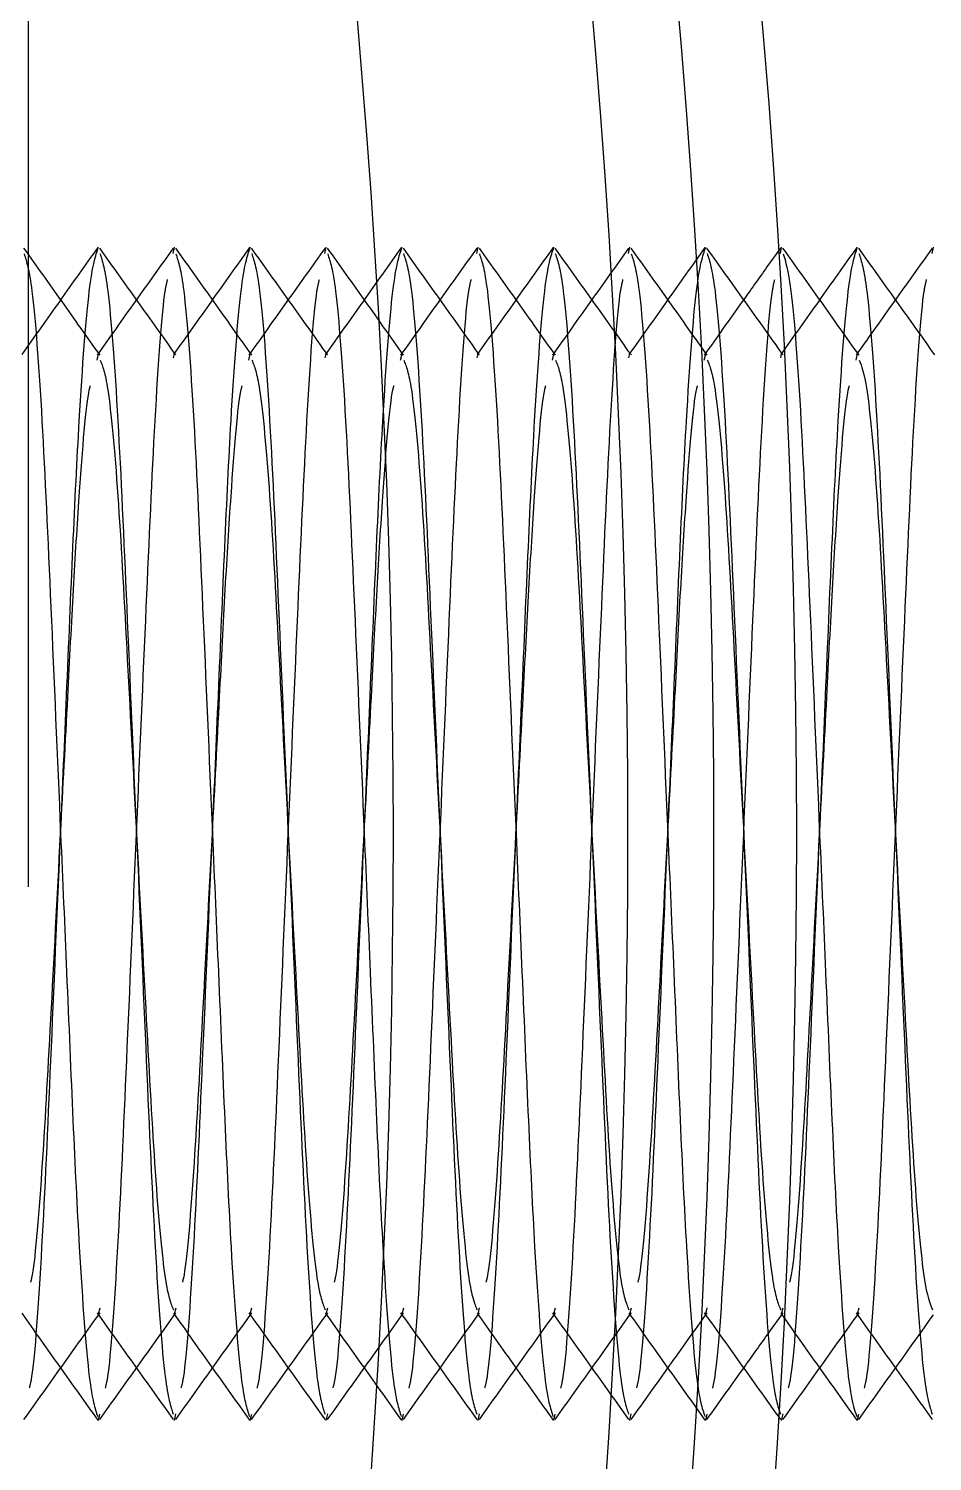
# Model space of a CAD drawing. Header units: metres. Extents: x 0 to 21025, y 0 to 14850.
# Drawn here: x 2870.17 to 2882.07, y 13678.87 to 13697.74 of the extents above; entities that cross this region are included whole.
import ezdxf

# ---------------------------------------------------------------- set-up
doc = ezdxf.new("R2010")
doc.units = ezdxf.units.M
doc.header["$LTSCALE"] = 25
doc.linetypes.add('DASHDOT', pattern=[25.4, 12.7, -6.35, 0, -6.35])
doc.linetypes.add('HIDDEN2', pattern=[4.7625, 3.175, -1.5875])
for name, color, linetype in [('SFU', 3, 'DASHDOT'), ('SL4', 4, 'Continuous'), ('ST1', 7, 'HIDDEN2')]:
    doc.layers.add(name, color=color, linetype=linetype)

msp = doc.modelspace()

# ---------------------------------------------------------------- linework, layer by layer
at = {"layer": 'SFU'}
msp.add_line((2870.166, 13686.436), (2870.166, 13749.136), dxfattribs=at)
at = {"layer": 'SL4'}
for p, q in [((2880.071, 13694.849), (2879.894, 13694.601)), ((2880.07, 13694.777), (2880.087, 13694.861)), ((2882.07, 13694.777), (2882.087, 13694.861)), ((2879.938, 13680.589), (2880.088, 13680.799)), ((2881.087, 13679.406), (2881.105, 13679.487))]:
    msp.add_line(p, q, dxfattribs=at)
for radius in [125, 123.91, 122.777, 119.686]:
    msp.add_circle((2755.281, 13687.133), radius, dxfattribs=at)
for points, knots in [([(2881.107, 13693.44), (2880.94, 13693.675), (2880.606, 13694.144), (2880.272, 13694.613), (2880.105, 13694.847)], [0, 0, 0, 0, 0.49997, 1, 1, 1, 1]), ([(2880.106, 13694.772), (2880.14, 13694.67), (2880.215, 13694.444), (2880.344, 13692.722), (2880.457, 13690.173), (2880.57, 13687.535), (2880.671, 13685.209), (2880.75, 13683.314), (2880.844, 13681.374), (2880.963, 13679.792), (2881.04, 13679.565), (2881.076, 13679.458)], [0, 0, 0, 0, 0.108328, 0.239496, 0.365485, 0.495517, 0.57381, 0.663359, 0.752437, 0.883605, 1, 1, 1, 1]), ([(2882.071, 13694.849), (2881.904, 13694.614), (2881.576, 13694.154), (2881.248, 13693.694), (2881.087, 13693.468)], [0, 0, 0, 0, 0.510193, 1, 1, 1, 1]), ([(2881.108, 13693.375), (2881.141, 13693.293), (2881.215, 13693.108), (2881.344, 13691.705), (2881.457, 13689.619), (2881.587, 13687.133), (2881.718, 13684.649), (2881.831, 13682.559), (2881.962, 13681.135), (2882.039, 13680.949), (2882.075, 13680.862)], [0, 0, 0, 0, 0.106972, 0.238781, 0.365377, 0.496042, 0.626708, 0.753304, 0.885113, 1, 1, 1, 1]), ([(2880.075, 13680.818), (2880.242, 13680.583), (2880.576, 13680.114), (2880.91, 13679.645), (2881.077, 13679.41)], [0, 0, 0, 0, 0.499965, 1, 1, 1, 1]), ([(2881.103, 13679.417), (2881.27, 13679.652), (2881.599, 13680.113), (2881.927, 13680.573), (2882.088, 13680.799)], [0, 0, 0, 0, 0.5096866, 1, 1, 1, 1])]:
    msp.add_open_spline(points, degree=3, knots=knots, dxfattribs=at)
at = {"layer": 'ST1'}
for p, q in [((2872.07, 13694.777), (2872.087, 13694.861)), ((2874.07, 13694.777), (2874.087, 13694.861)), ((2876.07, 13694.777), (2876.087, 13694.861)), ((2878.07, 13694.777), (2878.087, 13694.861)), ((2871.067, 13693.375), (2871.087, 13693.455)), ((2872.075, 13693.405), (2872.087, 13693.455)), ((2873.067, 13693.375), (2873.087, 13693.455)), ((2874.075, 13693.405), (2874.087, 13693.455)), ((2875.067, 13693.375), (2875.087, 13693.455)), ((2876.075, 13693.405), (2876.087, 13693.455)), ((2877.067, 13693.375), (2877.087, 13693.455)), ((2878.075, 13693.405), (2878.087, 13693.455)), ((2879.067, 13693.375), (2879.087, 13693.455)), ((2880.075, 13693.405), (2880.087, 13693.455)), ((2881.087, 13693.468), (2881.067, 13693.44)), ((2881.067, 13693.375), (2881.087, 13693.455)), ((2871.087, 13680.812), (2871.108, 13680.891)), ((2872.087, 13680.812), (2872.108, 13680.89)), ((2873.087, 13680.812), (2873.108, 13680.891)), ((2874.087, 13680.812), (2874.108, 13680.89)), ((2875.087, 13680.812), (2875.108, 13680.891)), ((2876.087, 13680.812), (2876.108, 13680.89)), ((2877.087, 13680.812), (2877.108, 13680.891)), ((2878.087, 13680.812), (2878.108, 13680.89)), ((2879.087, 13680.812), (2879.108, 13680.891)), ((2880.087, 13680.812), (2880.108, 13680.89)), ((2880.088, 13680.799), (2880.107, 13680.826)), ((2881.087, 13680.812), (2881.108, 13680.891)), ((2871.087, 13679.406), (2871.105, 13679.487)), ((2872.087, 13679.406), (2872.106, 13679.494)), ((2873.087, 13679.406), (2873.105, 13679.487)), ((2874.087, 13679.406), (2874.106, 13679.494)), ((2875.087, 13679.406), (2875.105, 13679.487)), ((2876.087, 13679.406), (2876.106, 13679.494)), ((2877.087, 13679.406), (2877.105, 13679.487)), ((2878.087, 13679.406), (2878.106, 13679.494)), ((2879.087, 13679.406), (2879.105, 13679.487)), ((2880.087, 13679.406), (2880.106, 13679.494))]:
    msp.add_line(p, q, dxfattribs=at)
for points, knots in [([(2871.077, 13694.856), (2870.91, 13694.622), (2870.576, 13694.152), (2870.242, 13693.683), (2870.075, 13693.449)], [0, 0, 0, 0, 0.500035, 1, 1, 1, 1]), ([(2871.107, 13693.44), (2870.94, 13693.675), (2870.606, 13694.144), (2870.272, 13694.613), (2870.105, 13694.847)], [0, 0, 0, 0, 0.49997, 1, 1, 1, 1]), ([(2870.106, 13694.772), (2870.14, 13694.67), (2870.215, 13694.444), (2870.344, 13692.722), (2870.457, 13690.173), (2870.57, 13687.535), (2870.671, 13685.209), (2870.75, 13683.314), (2870.844, 13681.374), (2870.963, 13679.792), (2871.04, 13679.565), (2871.076, 13679.458)], [0, 0, 0, 0, 0.108328, 0.239496, 0.365485, 0.495517, 0.57381, 0.663359, 0.752437, 0.883605, 1, 1, 1, 1]), ([(2870.178, 13679.837), (2870.189, 13679.878), (2870.24, 13680.083), (2870.345, 13681.58), (2870.457, 13684.084), (2870.57, 13686.733), (2870.671, 13689.057), (2870.75, 13690.952), (2870.844, 13692.894), (2870.967, 13694.515), (2871.048, 13694.747), (2871.087, 13694.861)], [0, 0, 0, 0, 0.035067, 0.175217, 0.309833, 0.448769, 0.532422, 0.628103, 0.72328, 0.863429, 1, 1, 1, 1]), ([(2872.071, 13694.849), (2871.904, 13694.614), (2871.569, 13694.144), (2871.235, 13693.675), (2871.067, 13693.44)], [0, 0, 0, 0, 0.50006, 1, 1, 1, 1]), ([(2872.107, 13693.441), (2871.94, 13693.675), (2871.605, 13694.145), (2871.27, 13694.615), (2871.103, 13694.849)], [0, 0, 0, 0, 0.499937, 1, 1, 1, 1]), ([(2871.105, 13694.779), (2871.139, 13694.676), (2871.214, 13694.449), (2871.344, 13692.723), (2871.457, 13690.171), (2871.587, 13687.133), (2871.718, 13684.095), (2871.831, 13681.544), (2871.96, 13679.819), (2872.036, 13679.593), (2872.07, 13679.49)], [0, 0, 0, 0, 0.110571, 0.242596, 0.369408, 0.50029, 0.631172, 0.757984, 0.890008, 1, 1, 1, 1]), ([(2873.077, 13694.856), (2872.91, 13694.622), (2872.576, 13694.152), (2872.242, 13693.683), (2872.075, 13693.449)], [0, 0, 0, 0, 0.500035, 1, 1, 1, 1]), ([(2873.107, 13693.44), (2872.94, 13693.675), (2872.606, 13694.144), (2872.272, 13694.613), (2872.105, 13694.847)], [0, 0, 0, 0, 0.49997, 1, 1, 1, 1]), ([(2872.106, 13694.772), (2872.14, 13694.67), (2872.215, 13694.444), (2872.344, 13692.722), (2872.457, 13690.173), (2872.57, 13687.535), (2872.671, 13685.209), (2872.75, 13683.314), (2872.844, 13681.374), (2872.963, 13679.792), (2873.04, 13679.565), (2873.076, 13679.458)], [0, 0, 0, 0, 0.108328, 0.239496, 0.365485, 0.495517, 0.57381, 0.663359, 0.752437, 0.883605, 1, 1, 1, 1]), ([(2872.178, 13679.837), (2872.189, 13679.878), (2872.24, 13680.083), (2872.345, 13681.58), (2872.457, 13684.084), (2872.57, 13686.733), (2872.671, 13689.057), (2872.75, 13690.952), (2872.844, 13692.894), (2872.967, 13694.515), (2873.048, 13694.747), (2873.087, 13694.861)], [0, 0, 0, 0, 0.035067, 0.175217, 0.309833, 0.448769, 0.532422, 0.628103, 0.72328, 0.863429, 1, 1, 1, 1]), ([(2874.071, 13694.849), (2873.904, 13694.614), (2873.569, 13694.144), (2873.235, 13693.675), (2873.067, 13693.44)], [0, 0, 0, 0, 0.50006, 1, 1, 1, 1]), ([(2874.107, 13693.441), (2873.94, 13693.675), (2873.605, 13694.145), (2873.27, 13694.615), (2873.103, 13694.849)], [0, 0, 0, 0, 0.499937, 1, 1, 1, 1]), ([(2873.105, 13694.779), (2873.139, 13694.676), (2873.214, 13694.449), (2873.344, 13692.723), (2873.457, 13690.171), (2873.587, 13687.133), (2873.718, 13684.095), (2873.831, 13681.544), (2873.96, 13679.819), (2874.036, 13679.593), (2874.07, 13679.49)], [0, 0, 0, 0, 0.110571, 0.242596, 0.369408, 0.50029, 0.631172, 0.757984, 0.890008, 1, 1, 1, 1]), ([(2875.077, 13694.856), (2874.91, 13694.622), (2874.576, 13694.152), (2874.242, 13693.683), (2874.075, 13693.449)], [0, 0, 0, 0, 0.500035, 1, 1, 1, 1]), ([(2875.107, 13693.44), (2874.94, 13693.675), (2874.606, 13694.144), (2874.272, 13694.613), (2874.105, 13694.847)], [0, 0, 0, 0, 0.49997, 1, 1, 1, 1]), ([(2874.106, 13694.772), (2874.14, 13694.67), (2874.215, 13694.444), (2874.344, 13692.722), (2874.457, 13690.173), (2874.57, 13687.535), (2874.671, 13685.209), (2874.75, 13683.314), (2874.844, 13681.374), (2874.963, 13679.792), (2875.04, 13679.565), (2875.076, 13679.458)], [0, 0, 0, 0, 0.108328, 0.239496, 0.365485, 0.495517, 0.57381, 0.663359, 0.752437, 0.883605, 1, 1, 1, 1]), ([(2874.178, 13679.837), (2874.189, 13679.878), (2874.24, 13680.083), (2874.345, 13681.58), (2874.457, 13684.084), (2874.57, 13686.733), (2874.671, 13689.057), (2874.75, 13690.952), (2874.844, 13692.894), (2874.967, 13694.515), (2875.048, 13694.747), (2875.087, 13694.861)], [0, 0, 0, 0, 0.035067, 0.175217, 0.309833, 0.448769, 0.532422, 0.628103, 0.72328, 0.863429, 1, 1, 1, 1]), ([(2876.071, 13694.849), (2875.904, 13694.614), (2875.569, 13694.144), (2875.235, 13693.675), (2875.067, 13693.44)], [0, 0, 0, 0, 0.50006, 1, 1, 1, 1]), ([(2876.107, 13693.441), (2875.94, 13693.675), (2875.605, 13694.145), (2875.27, 13694.615), (2875.103, 13694.849)], [0, 0, 0, 0, 0.4999369, 1, 1, 1, 1]), ([(2875.105, 13694.779), (2875.139, 13694.676), (2875.214, 13694.449), (2875.344, 13692.723), (2875.457, 13690.171), (2875.587, 13687.133), (2875.718, 13684.095), (2875.831, 13681.544), (2875.96, 13679.819), (2876.036, 13679.593), (2876.07, 13679.49)], [0, 0, 0, 0, 0.110571, 0.242596, 0.369408, 0.50029, 0.631172, 0.757984, 0.890008, 1, 1, 1, 1]), ([(2877.077, 13694.856), (2876.91, 13694.622), (2876.576, 13694.152), (2876.242, 13693.683), (2876.075, 13693.449)], [0, 0, 0, 0, 0.500035, 1, 1, 1, 1]), ([(2877.107, 13693.44), (2876.94, 13693.675), (2876.606, 13694.144), (2876.272, 13694.613), (2876.105, 13694.847)], [0, 0, 0, 0, 0.49997, 1, 1, 1, 1]), ([(2876.106, 13694.772), (2876.14, 13694.67), (2876.215, 13694.444), (2876.344, 13692.722), (2876.457, 13690.173), (2876.57, 13687.535), (2876.671, 13685.209), (2876.75, 13683.314), (2876.844, 13681.374), (2876.963, 13679.792), (2877.04, 13679.565), (2877.076, 13679.458)], [0, 0, 0, 0, 0.108328, 0.239496, 0.365485, 0.495517, 0.57381, 0.663359, 0.752437, 0.883605, 1, 1, 1, 1]), ([(2876.178, 13679.837), (2876.189, 13679.878), (2876.24, 13680.083), (2876.345, 13681.58), (2876.457, 13684.084), (2876.57, 13686.733), (2876.671, 13689.057), (2876.75, 13690.952), (2876.844, 13692.894), (2876.967, 13694.515), (2877.048, 13694.747), (2877.087, 13694.861)], [0, 0, 0, 0, 0.0350675, 0.1752166, 0.3098326, 0.4487685, 0.5324217, 0.6281026, 0.7232803, 0.8634294, 1, 1, 1, 1]), ([(2878.071, 13694.849), (2877.904, 13694.614), (2877.569, 13694.144), (2877.235, 13693.675), (2877.067, 13693.44)], [0, 0, 0, 0, 0.50006, 1, 1, 1, 1]), ([(2878.107, 13693.441), (2877.94, 13693.675), (2877.605, 13694.145), (2877.27, 13694.615), (2877.103, 13694.849)], [0, 0, 0, 0, 0.499937, 1, 1, 1, 1]), ([(2877.105, 13694.779), (2877.139, 13694.676), (2877.214, 13694.449), (2877.344, 13692.723), (2877.457, 13690.171), (2877.587, 13687.133), (2877.718, 13684.095), (2877.831, 13681.544), (2877.96, 13679.819), (2878.036, 13679.593), (2878.07, 13679.49)], [0, 0, 0, 0, 0.110571, 0.242596, 0.369408, 0.50029, 0.631172, 0.757984, 0.890008, 1, 1, 1, 1]), ([(2879.077, 13694.856), (2878.91, 13694.622), (2878.576, 13694.152), (2878.242, 13693.683), (2878.075, 13693.449)], [0, 0, 0, 0, 0.500035, 1, 1, 1, 1]), ([(2879.107, 13693.44), (2878.94, 13693.675), (2878.606, 13694.144), (2878.272, 13694.613), (2878.105, 13694.847)], [0, 0, 0, 0, 0.49997, 1, 1, 1, 1]), ([(2878.106, 13694.772), (2878.14, 13694.67), (2878.215, 13694.444), (2878.344, 13692.722), (2878.457, 13690.173), (2878.57, 13687.535), (2878.671, 13685.209), (2878.75, 13683.314), (2878.844, 13681.374), (2878.963, 13679.792), (2879.04, 13679.565), (2879.076, 13679.458)], [0, 0, 0, 0, 0.108328, 0.239496, 0.365485, 0.495517, 0.57381, 0.663359, 0.752437, 0.883605, 1, 1, 1, 1]), ([(2878.178, 13679.837), (2878.189, 13679.878), (2878.24, 13680.083), (2878.345, 13681.58), (2878.457, 13684.084), (2878.57, 13686.733), (2878.671, 13689.057), (2878.75, 13690.952), (2878.844, 13692.894), (2878.967, 13694.515), (2879.048, 13694.747), (2879.087, 13694.861)], [0, 0, 0, 0, 0.035067, 0.175217, 0.309833, 0.448769, 0.532422, 0.628103, 0.72328, 0.863429, 1, 1, 1, 1]), ([(2880.107, 13693.441), (2879.94, 13693.675), (2879.605, 13694.145), (2879.27, 13694.615), (2879.103, 13694.849)], [0, 0, 0, 0, 0.4999369, 1, 1, 1, 1]), ([(2879.105, 13694.779), (2879.139, 13694.676), (2879.214, 13694.449), (2879.344, 13692.723), (2879.457, 13690.171), (2879.587, 13687.133), (2879.718, 13684.095), (2879.831, 13681.544), (2879.96, 13679.819), (2880.036, 13679.593), (2880.07, 13679.49)], [0, 0, 0, 0, 0.1105714, 0.242596, 0.3694081, 0.5002899, 0.6311716, 0.7579837, 0.8900083, 1, 1, 1, 1]), ([(2881.077, 13694.856), (2880.91, 13694.622), (2880.576, 13694.152), (2880.242, 13693.683), (2880.075, 13693.449)], [0, 0, 0, 0, 0.500035, 1, 1, 1, 1]), ([(2880.178, 13679.837), (2880.189, 13679.878), (2880.24, 13680.083), (2880.345, 13681.58), (2880.457, 13684.084), (2880.57, 13686.733), (2880.671, 13689.057), (2880.75, 13690.952), (2880.844, 13692.894), (2880.967, 13694.515), (2881.048, 13694.747), (2881.087, 13694.861)], [0, 0, 0, 0, 0.035067, 0.175217, 0.309833, 0.448769, 0.532422, 0.628103, 0.72328, 0.863429, 1, 1, 1, 1]), ([(2882.107, 13693.441), (2881.94, 13693.675), (2881.605, 13694.145), (2881.27, 13694.615), (2881.103, 13694.849)], [0, 0, 0, 0, 0.499937, 1, 1, 1, 1]), ([(2881.105, 13694.779), (2881.139, 13694.676), (2881.214, 13694.449), (2881.344, 13692.723), (2881.457, 13690.171), (2881.587, 13687.133), (2881.718, 13684.095), (2881.831, 13681.544), (2881.96, 13679.819), (2882.036, 13679.593), (2882.07, 13679.49)], [0, 0, 0, 0, 0.110571, 0.242596, 0.369408, 0.50029, 0.631172, 0.757984, 0.890008, 1, 1, 1, 1]), ([(2879.894, 13694.601), (2879.786, 13694.449), (2879.51, 13694.062), (2879.235, 13693.675), (2879.067, 13693.44)], [0, 0, 0, 0, 0.393246, 1, 1, 1, 1]), ([(2871.177, 13679.83), (2871.188, 13679.873), (2871.24, 13680.078), (2871.345, 13681.579), (2871.457, 13684.087), (2871.587, 13687.133), (2871.718, 13690.18), (2871.83, 13692.688), (2871.935, 13694.187), (2871.987, 13694.392), (2871.997, 13694.434)], [0, 0, 0, 0, 0.0407674, 0.196457, 0.3459999, 0.5003418, 0.6546838, 0.8042266, 0.9599163, 1, 1, 1, 1]), ([(2873.177, 13679.83), (2873.188, 13679.873), (2873.24, 13680.078), (2873.345, 13681.579), (2873.457, 13684.087), (2873.587, 13687.133), (2873.718, 13690.18), (2873.83, 13692.688), (2873.935, 13694.187), (2873.987, 13694.392), (2873.997, 13694.434)], [0, 0, 0, 0, 0.040767, 0.196457, 0.346, 0.500342, 0.654684, 0.804227, 0.959916, 1, 1, 1, 1]), ([(2875.177, 13679.83), (2875.188, 13679.873), (2875.24, 13680.078), (2875.345, 13681.579), (2875.457, 13684.087), (2875.587, 13687.133), (2875.718, 13690.18), (2875.83, 13692.688), (2875.935, 13694.187), (2875.987, 13694.392), (2875.997, 13694.434)], [0, 0, 0, 0, 0.040767, 0.196457, 0.346, 0.500342, 0.654684, 0.804227, 0.959916, 1, 1, 1, 1]), ([(2877.177, 13679.83), (2877.188, 13679.873), (2877.24, 13680.078), (2877.345, 13681.579), (2877.457, 13684.087), (2877.587, 13687.133), (2877.718, 13690.18), (2877.83, 13692.688), (2877.935, 13694.187), (2877.987, 13694.392), (2877.997, 13694.434)], [0, 0, 0, 0, 0.040767, 0.196457, 0.346, 0.500342, 0.654684, 0.804227, 0.959916, 1, 1, 1, 1]), ([(2879.177, 13679.83), (2879.188, 13679.873), (2879.24, 13680.078), (2879.345, 13681.579), (2879.457, 13684.087), (2879.587, 13687.133), (2879.718, 13690.18), (2879.83, 13692.688), (2879.935, 13694.187), (2879.987, 13694.392), (2879.997, 13694.434)], [0, 0, 0, 0, 0.0407674, 0.196457, 0.3459999, 0.5003418, 0.6546838, 0.8042266, 0.9599163, 1, 1, 1, 1]), ([(2881.177, 13679.83), (2881.188, 13679.873), (2881.24, 13680.078), (2881.345, 13681.579), (2881.457, 13684.087), (2881.587, 13687.133), (2881.718, 13690.18), (2881.83, 13692.688), (2881.935, 13694.187), (2881.987, 13694.392), (2881.997, 13694.434)], [0, 0, 0, 0, 0.040767, 0.196457, 0.346, 0.500342, 0.654684, 0.804227, 0.959916, 1, 1, 1, 1]), ([(2871.108, 13693.375), (2871.141, 13693.293), (2871.215, 13693.108), (2871.344, 13691.705), (2871.457, 13689.619), (2871.587, 13687.133), (2871.718, 13684.649), (2871.831, 13682.559), (2871.962, 13681.135), (2872.039, 13680.949), (2872.075, 13680.862)], [0, 0, 0, 0, 0.106972, 0.238781, 0.365377, 0.496042, 0.626708, 0.753304, 0.885113, 1, 1, 1, 1]), ([(2873.108, 13693.375), (2873.141, 13693.293), (2873.215, 13693.108), (2873.344, 13691.705), (2873.457, 13689.619), (2873.587, 13687.133), (2873.718, 13684.649), (2873.831, 13682.559), (2873.962, 13681.135), (2874.039, 13680.949), (2874.075, 13680.862)], [0, 0, 0, 0, 0.106972, 0.238781, 0.365377, 0.496042, 0.626708, 0.753304, 0.885113, 1, 1, 1, 1]), ([(2875.108, 13693.375), (2875.141, 13693.293), (2875.215, 13693.108), (2875.344, 13691.705), (2875.457, 13689.619), (2875.587, 13687.133), (2875.718, 13684.649), (2875.831, 13682.559), (2875.962, 13681.135), (2876.039, 13680.949), (2876.075, 13680.862)], [0, 0, 0, 0, 0.106972, 0.238781, 0.365377, 0.496042, 0.626708, 0.753304, 0.885113, 1, 1, 1, 1]), ([(2877.108, 13693.375), (2877.141, 13693.293), (2877.215, 13693.108), (2877.344, 13691.705), (2877.457, 13689.619), (2877.587, 13687.133), (2877.718, 13684.649), (2877.831, 13682.559), (2877.962, 13681.135), (2878.039, 13680.949), (2878.075, 13680.862)], [0, 0, 0, 0, 0.106972, 0.238781, 0.365377, 0.496042, 0.626708, 0.753304, 0.885113, 1, 1, 1, 1]), ([(2879.108, 13693.375), (2879.141, 13693.293), (2879.215, 13693.108), (2879.344, 13691.705), (2879.457, 13689.619), (2879.587, 13687.133), (2879.718, 13684.649), (2879.831, 13682.559), (2879.962, 13681.135), (2880.039, 13680.949), (2880.075, 13680.862)], [0, 0, 0, 0, 0.106972, 0.238781, 0.365377, 0.496042, 0.626708, 0.753304, 0.885113, 1, 1, 1, 1]), ([(2870.195, 13681.229), (2870.2, 13681.246), (2870.246, 13681.411), (2870.345, 13682.602), (2870.457, 13684.636), (2870.575, 13686.914), (2870.679, 13688.864), (2870.757, 13690.394), (2870.847, 13691.846), (2870.928, 13692.855), (2870.975, 13693.019), (2870.98, 13693.036)], [0, 0, 0, 0, 0.019148, 0.181961, 0.338335, 0.499736, 0.617516, 0.717853, 0.818619, 0.981432, 1, 1, 1, 1]), ([(2872.195, 13681.229), (2872.2, 13681.246), (2872.246, 13681.411), (2872.345, 13682.602), (2872.457, 13684.636), (2872.575, 13686.914), (2872.679, 13688.864), (2872.757, 13690.394), (2872.847, 13691.846), (2872.928, 13692.855), (2872.975, 13693.019), (2872.98, 13693.036)], [0, 0, 0, 0, 0.019148, 0.181961, 0.338335, 0.499736, 0.617516, 0.717853, 0.818619, 0.981432, 1, 1, 1, 1]), ([(2874.195, 13681.229), (2874.2, 13681.246), (2874.246, 13681.411), (2874.345, 13682.602), (2874.457, 13684.636), (2874.575, 13686.914), (2874.679, 13688.864), (2874.757, 13690.394), (2874.847, 13691.846), (2874.928, 13692.855), (2874.975, 13693.019), (2874.98, 13693.036)], [0, 0, 0, 0, 0.0191483, 0.1819613, 0.3383353, 0.4997364, 0.6175161, 0.7178528, 0.8186194, 0.9814324, 1, 1, 1, 1]), ([(2876.195, 13681.229), (2876.2, 13681.246), (2876.246, 13681.411), (2876.345, 13682.602), (2876.457, 13684.636), (2876.575, 13686.914), (2876.679, 13688.864), (2876.757, 13690.394), (2876.847, 13691.846), (2876.928, 13692.855), (2876.975, 13693.019), (2876.98, 13693.036)], [0, 0, 0, 0, 0.0191483, 0.1819613, 0.3383353, 0.4997364, 0.6175161, 0.7178528, 0.8186194, 0.9814324, 1, 1, 1, 1]), ([(2878.195, 13681.229), (2878.2, 13681.246), (2878.246, 13681.411), (2878.345, 13682.602), (2878.457, 13684.636), (2878.575, 13686.914), (2878.679, 13688.864), (2878.757, 13690.394), (2878.847, 13691.846), (2878.928, 13692.855), (2878.975, 13693.019), (2878.98, 13693.036)], [0, 0, 0, 0, 0.019148, 0.181961, 0.338335, 0.499736, 0.617516, 0.717853, 0.818619, 0.981432, 1, 1, 1, 1]), ([(2880.195, 13681.229), (2880.2, 13681.246), (2880.246, 13681.411), (2880.345, 13682.602), (2880.457, 13684.636), (2880.575, 13686.914), (2880.679, 13688.864), (2880.757, 13690.394), (2880.847, 13691.846), (2880.928, 13692.855), (2880.975, 13693.019), (2880.98, 13693.036)], [0, 0, 0, 0, 0.019148, 0.181961, 0.338335, 0.499736, 0.617516, 0.717853, 0.818619, 0.981432, 1, 1, 1, 1]), ([(2870.075, 13680.818), (2870.242, 13680.583), (2870.576, 13680.114), (2870.91, 13679.645), (2871.077, 13679.41)], [0, 0, 0, 0, 0.499965, 1, 1, 1, 1]), ([(2870.105, 13679.419), (2870.272, 13679.654), (2870.606, 13680.123), (2870.94, 13680.592), (2871.107, 13680.826)], [0, 0, 0, 0, 0.50003, 1, 1, 1, 1]), ([(2871.067, 13680.826), (2871.235, 13680.592), (2871.569, 13680.122), (2871.904, 13679.653), (2872.071, 13679.418)], [0, 0, 0, 0, 0.4999404, 1, 1, 1, 1]), ([(2871.103, 13679.417), (2871.27, 13679.652), (2871.605, 13680.122), (2871.94, 13680.591), (2872.107, 13680.826)], [0, 0, 0, 0, 0.500063, 1, 1, 1, 1]), ([(2872.075, 13680.818), (2872.242, 13680.583), (2872.576, 13680.114), (2872.91, 13679.645), (2873.077, 13679.41)], [0, 0, 0, 0, 0.499965, 1, 1, 1, 1]), ([(2872.105, 13679.419), (2872.272, 13679.654), (2872.606, 13680.123), (2872.94, 13680.592), (2873.107, 13680.826)], [0, 0, 0, 0, 0.50003, 1, 1, 1, 1]), ([(2873.067, 13680.826), (2873.235, 13680.592), (2873.569, 13680.122), (2873.904, 13679.653), (2874.071, 13679.418)], [0, 0, 0, 0, 0.49994, 1, 1, 1, 1]), ([(2873.103, 13679.417), (2873.27, 13679.652), (2873.605, 13680.122), (2873.94, 13680.591), (2874.107, 13680.826)], [0, 0, 0, 0, 0.500063, 1, 1, 1, 1]), ([(2874.075, 13680.818), (2874.242, 13680.583), (2874.576, 13680.114), (2874.91, 13679.645), (2875.077, 13679.41)], [0, 0, 0, 0, 0.499965, 1, 1, 1, 1]), ([(2874.105, 13679.419), (2874.272, 13679.654), (2874.606, 13680.123), (2874.94, 13680.592), (2875.107, 13680.826)], [0, 0, 0, 0, 0.50003, 1, 1, 1, 1]), ([(2875.067, 13680.826), (2875.235, 13680.592), (2875.569, 13680.122), (2875.904, 13679.653), (2876.071, 13679.418)], [0, 0, 0, 0, 0.4999404, 1, 1, 1, 1]), ([(2875.103, 13679.417), (2875.27, 13679.652), (2875.605, 13680.122), (2875.94, 13680.591), (2876.107, 13680.826)], [0, 0, 0, 0, 0.5000631, 1, 1, 1, 1]), ([(2876.075, 13680.818), (2876.242, 13680.583), (2876.576, 13680.114), (2876.91, 13679.645), (2877.077, 13679.41)], [0, 0, 0, 0, 0.499965, 1, 1, 1, 1]), ([(2876.105, 13679.419), (2876.272, 13679.654), (2876.606, 13680.123), (2876.94, 13680.592), (2877.107, 13680.826)], [0, 0, 0, 0, 0.50003, 1, 1, 1, 1]), ([(2877.067, 13680.826), (2877.235, 13680.592), (2877.569, 13680.122), (2877.904, 13679.653), (2878.071, 13679.418)], [0, 0, 0, 0, 0.49994, 1, 1, 1, 1]), ([(2877.103, 13679.417), (2877.27, 13679.652), (2877.605, 13680.122), (2877.94, 13680.591), (2878.107, 13680.826)], [0, 0, 0, 0, 0.500063, 1, 1, 1, 1]), ([(2878.075, 13680.818), (2878.242, 13680.583), (2878.576, 13680.114), (2878.91, 13679.645), (2879.077, 13679.41)], [0, 0, 0, 0, 0.499965, 1, 1, 1, 1]), ([(2878.105, 13679.419), (2878.272, 13679.654), (2878.606, 13680.123), (2878.94, 13680.592), (2879.107, 13680.826)], [0, 0, 0, 0, 0.50003, 1, 1, 1, 1]), ([(2879.067, 13680.826), (2879.235, 13680.592), (2879.569, 13680.122), (2879.904, 13679.653), (2880.071, 13679.418)], [0, 0, 0, 0, 0.49994, 1, 1, 1, 1]), ([(2880.105, 13679.419), (2880.272, 13679.654), (2880.606, 13680.123), (2880.94, 13680.592), (2881.107, 13680.826)], [0, 0, 0, 0, 0.50003, 1, 1, 1, 1]), ([(2881.067, 13680.826), (2881.235, 13680.592), (2881.569, 13680.122), (2881.904, 13679.653), (2882.071, 13679.418)], [0, 0, 0, 0, 0.49994, 1, 1, 1, 1]), ([(2879.103, 13679.417), (2879.27, 13679.652), (2879.549, 13680.043), (2879.827, 13680.433), (2879.938, 13680.589)], [0, 0, 0, 0, 0.601308, 1, 1, 1, 1])]:
    msp.add_open_spline(points, degree=3, knots=knots, dxfattribs=at)

doc.saveas('drawing.dxf')
